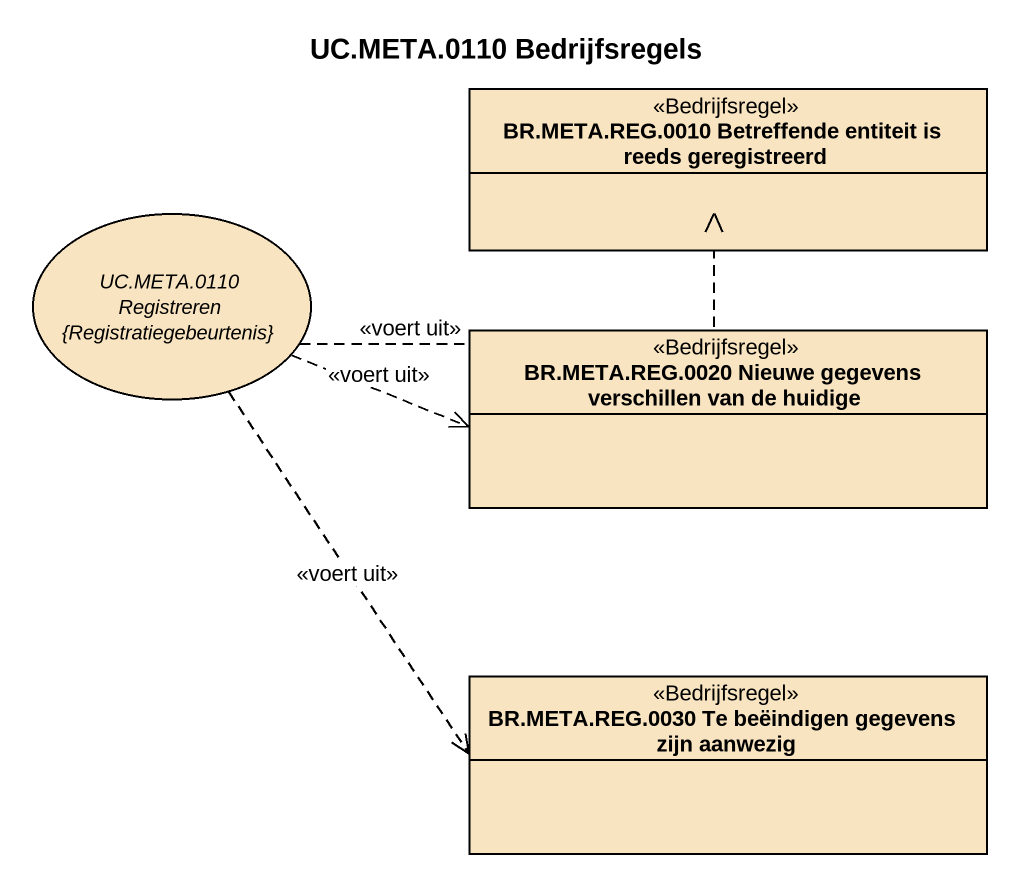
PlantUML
@startuml
title UC.META.0110 Bedrijfsregels
allowmixing
hide circle
hide empty members
class "BR.META.REG.0010 Betreffende entiteit is reeds geregistreerd" as BR_META_REG_0010 <<Bedrijfsregel>> #F8E4C0
usecase "UC.META.0110 Registreren {Registratiegebeurtenis}" as UC_META_0110_Registreren #F8E4C0
class "BR.META.REG.0020 Nieuwe gegevens verschillen van de huidige" as BR_META_REG_0020_Nieuwe <<Bedrijfsregel>> #F8E4C0
class "BR.META.REG.0030 Te beëindigen gegevens zijn aanwezig" as BR_META_REG_0030_Te <<Bedrijfsregel>> #F8E4C0
UC_META_0110_Registreren .right.> BR_META_REG_0010 : <<voert uit>>
UC_META_0110_Registreren .right.> BR_META_REG_0020_Nieuwe : <<voert uit>>
UC_META_0110_Registreren ..> BR_META_REG_0030_Te : <<voert uit>>
@enduml
